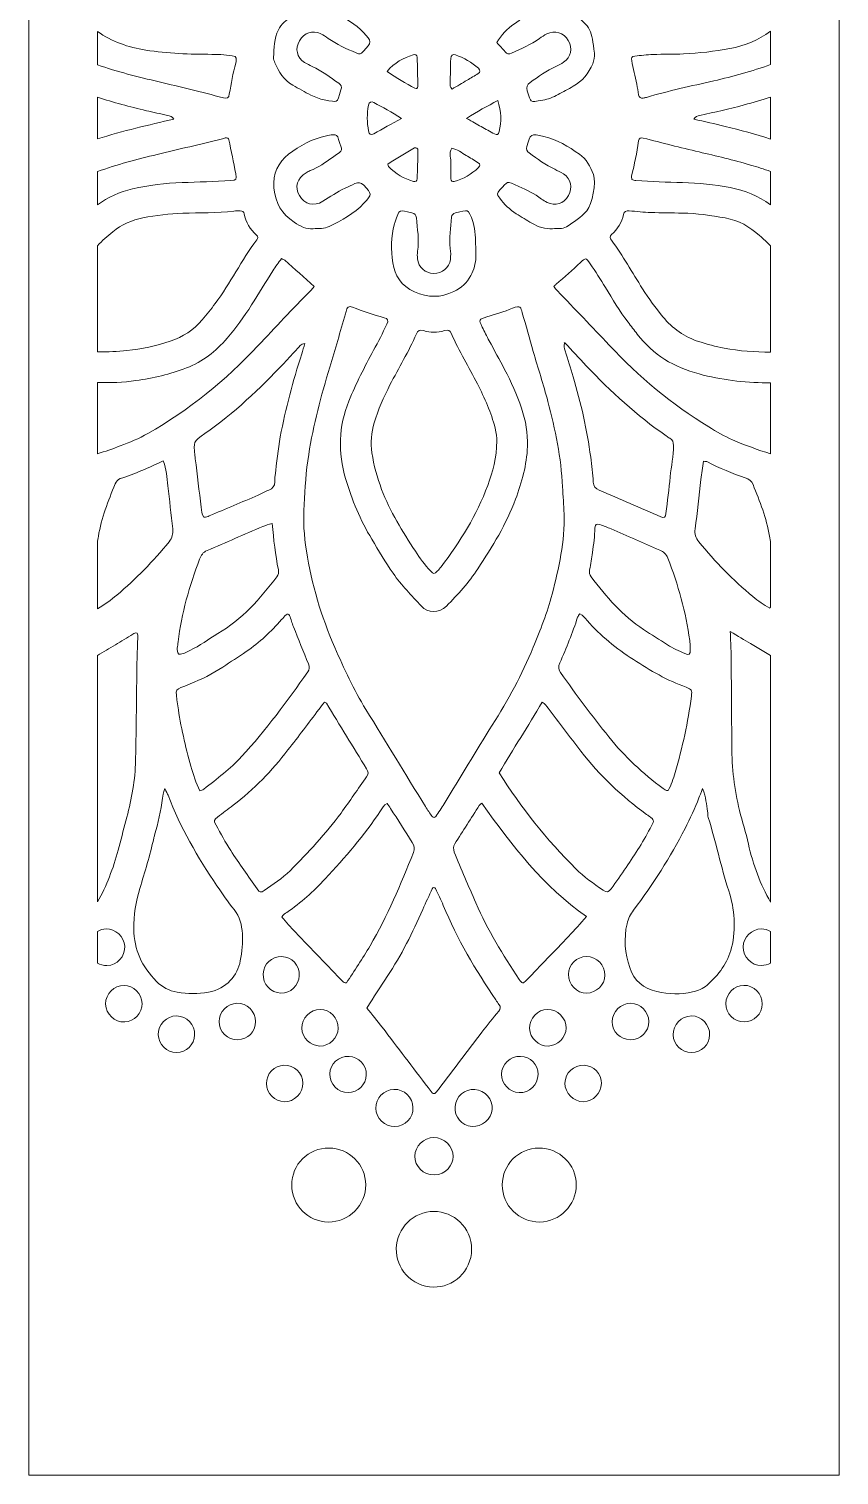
# Model space of a CAD drawing. Extents: x 1254 to 1746, y -1410 to 331.
# Drawn here: x 1254 to 1746, y -1410 to -532 of the extents above; entities that cross this region are included whole.
import ezdxf

# ---------------------------------------------------------------- set-up
doc = ezdxf.new("R2010")
doc.units = 0
doc.header["$MEASUREMENT"] = 0
doc.layers.add('Layer 1', color=7, linetype='Continuous')

# ---------------------------------------------------------------- blocks, each defined once
blk = doc.blocks.new('block 2')
at = {"layer": 'Layer 1', "lineweight": 0}
for points, knots in [([(1596.44, 233.08), (1596.44, 233.08), (1596.44, 234.28), (1596.44, 234.28), (1596.44, 287.6), (1553.22, 330.82), (1499.9, 330.82), (1446.58, 330.82), (1403.36, 287.6), (1403.36, 234.28), (1403.36, 234.28), (1403.36, 233.08), (1403.36, 233.08), (1403.36, 233.08), (1253.85, 233.08), (1253.85, 233.08), (1253.85, 233.08), (1253.85, -1410.41), (1253.85, -1410.41), (1253.85, -1410.41), (1745.95, -1410.41), (1745.95, -1410.41), (1745.95, -1410.41), (1745.95, 233.08), (1745.95, 233.08), (1745.95, 233.08), (1596.44, 233.08), (1596.44, 233.08)], [0, 0, 0, 0, 1, 1, 1, 2, 2, 2, 3, 3, 3, 4, 4, 4, 5, 5, 5, 6, 6, 6, 7, 7, 7, 8, 8, 8, 9, 9, 9, 9]), ([(1457.02, -545.61), (1455.1, -547.62), (1455.08, -547.68), (1452.55, -546.61), (1446.69, -544.12), (1440.88, -541.54), (1435.65, -537.81), (1434.23, -536.78), (1432.75, -535.78), (1431.17, -535.03), (1426.13, -532.65), (1420.93, -534.38), (1418.17, -539.21), (1415.35, -544.12), (1416.53, -549.28), (1421.3, -552.45), (1422.76, -553.41), (1424.36, -554.2), (1425.95, -554.9), (1431.83, -557.5), (1436.88, -561.39), (1442.06, -565.1), (1443.43, -566.08), (1444, -567.15), (1443.39, -569.01), (1440.35, -577.93), (1442.34, -576.57), (1433.12, -575.13), (1430.37, -574.69), (1427.66, -573.49), (1425.1, -572.25), (1421.36, -570.41), (1417.76, -568.29), (1414.15, -566.19), (1408.75, -563.09), (1405.56, -558.15), (1403.23, -552.58), (1402.81, -551.57), (1402.35, -550.44), (1402.42, -549.41), (1402.79, -543.73), (1402.88, -537.94), (1405.35, -532.65), (1406.15, -530.92), (1407.46, -529.26), (1408.93, -528), (1411.73, -525.55), (1414.74, -523.34), (1417.76, -521.13), (1420.36, -519.23), (1423.55, -519.23), (1426.41, -518.8), (1431.39, -519.26), (1436.16, -519.74), (1440.46, -522.38), (1446.27, -525.92), (1452.33, -529.07), (1457.05, -534.16), (1462.29, -539.8), (1462.33, -540.06), (1457.02, -545.61)], [0, 0, 0, 0, 1, 1, 1, 2, 2, 2, 3, 3, 3, 4, 4, 4, 5, 5, 5, 6, 6, 6, 7, 7, 7, 8, 8, 8, 9, 9, 9, 10, 10, 10, 11, 11, 11, 12, 12, 12, 13, 13, 13, 14, 14, 14, 15, 15, 15, 16, 16, 16, 17, 17, 17, 18, 18, 18, 19, 19, 19, 20, 20, 20, 20]), ([(1596.29, -553.23), (1593.69, -558.98), (1590.12, -563.85), (1584.46, -566.94), (1581.36, -568.62), (1578.3, -570.34), (1575.22, -571.98), (1572.29, -573.56), (1569.21, -574.78), (1565.96, -575.28), (1557.22, -576.68), (1559.27, -577.25), (1556.54, -569.62), (1555.75, -567.37), (1556.52, -565.89), (1558.35, -564.6), (1563.36, -561.06), (1568.25, -557.32), (1573.93, -554.83), (1575.53, -554.13), (1577.12, -553.32), (1578.56, -552.34), (1583.24, -549.13), (1584.36, -543.86), (1581.47, -539.05), (1578.61, -534.27), (1573.43, -532.67), (1568.4, -535.12), (1566.83, -535.88), (1565.37, -536.91), (1563.95, -537.92), (1558.68, -541.59), (1552.87, -544.12), (1547.05, -546.72), (1545.37, -547.49), (1544.19, -547.36), (1543.03, -545.96), (1541.48, -544.1), (1539.82, -542.35), (1538.07, -540.39), (1540.67, -535.6), (1544.37, -531.91), (1548.74, -528.94), (1552.54, -526.34), (1556.54, -524.02), (1560.51, -521.72), (1564.64, -519.34), (1569.28, -518.88), (1573.91, -518.93), (1577.43, -518.97), (1580.68, -520.04), (1583.7, -522.25), (1596, -531.25), (1595.41, -532.65), (1597.34, -546.81), (1597.62, -549.04), (1597.2, -551.18), (1596.29, -553.23)], [0, 0, 0, 0, 1, 1, 1, 2, 2, 2, 3, 3, 3, 4, 4, 4, 5, 5, 5, 6, 6, 6, 7, 7, 7, 8, 8, 8, 9, 9, 9, 10, 10, 10, 11, 11, 11, 12, 12, 12, 13, 13, 13, 14, 14, 14, 15, 15, 15, 16, 16, 16, 17, 17, 17, 18, 18, 18, 19, 19, 19, 19]), ([(1295.45, -533.57), (1304.19, -539.8), (1314.09, -543.27), (1324.89, -544.93), (1338.19, -546.96), (1351.57, -547.51), (1364.99, -547.51), (1369.81, -547.51), (1374.62, -547.77), (1379.08, -548.82), (1380.28, -550.33), (1379.76, -551.68), (1379.43, -552.86), (1377.75, -559.03), (1376.72, -565.32), (1375.58, -571.59), (1375.17, -573.97), (1374.36, -574.52), (1371.96, -573.91), (1365.36, -572.25), (1358.78, -570.43), (1352.18, -568.82), (1339.4, -565.67), (1326.5, -562.85), (1313.79, -559.46), (1307.58, -557.82), (1301.46, -555.97), (1295.45, -553.87), (1295.45, -553.87), (1295.45, -533.57), (1295.45, -533.57)], [0, 0, 0, 0, 1, 1, 1, 2, 2, 2, 3, 3, 3, 4, 4, 4, 5, 5, 5, 6, 6, 6, 7, 7, 7, 8, 8, 8, 9, 9, 9, 10, 10, 10, 10]), ([(1704.34, -553.78), (1693.07, -557.69), (1681.55, -560.95), (1669.82, -563.61), (1656.12, -566.72), (1642.39, -569.69), (1628.89, -573.64), (1628.28, -573.84), (1627.62, -573.95), (1626.97, -574.06), (1625.41, -574.28), (1624.5, -573.64), (1624.17, -572.03), (1623.75, -569.86), (1623.49, -567.68), (1623.03, -565.54), (1622.05, -560.8), (1620.96, -556.1), (1619.97, -551.38), (1619.6, -549.63), (1620.08, -548.82), (1621.83, -548.62), (1625.52, -548.17), (1629.24, -547.71), (1632.98, -547.58), (1639.12, -547.33), (1645.3, -547.53), (1651.44, -547.23), (1660.88, -546.77), (1670.25, -545.72), (1679.59, -544.06), (1688.87, -542.4), (1697, -538.68), (1704.34, -533.48), (1704.34, -533.48), (1704.34, -553.78), (1704.34, -553.78)], [0, 0, 0, 0, 1, 1, 1, 2, 2, 2, 3, 3, 3, 4, 4, 4, 5, 5, 5, 6, 6, 6, 7, 7, 7, 8, 8, 8, 9, 9, 9, 10, 10, 10, 11, 11, 11, 12, 12, 12, 12]), ([(1487.25, -547.73), (1488.45, -547.33), (1489.58, -548.01), (1489.63, -549.21), (1489.85, -555.14), (1490, -561.08), (1490.11, -567), (1490.13, -568.09), (1489.21, -568.62), (1488.32, -568.12), (1482.77, -565.03), (1477.19, -562), (1471.4, -557.87), (1475.95, -552.49), (1481.37, -549.74), (1487.25, -547.73)], [0, 0, 0, 0, 1, 1, 1, 2, 2, 2, 3, 3, 3, 4, 4, 4, 5, 5, 5, 5]), ([(1526.71, -559.16), (1524.5, -560.58), (1522.25, -561.89), (1520, -563.22), (1517.01, -564.99), (1514.01, -566.74), (1510.85, -568.6), (1509.43, -567.29), (1509.69, -566.17), (1509.71, -565.12), (1509.82, -560.12), (1509.91, -555.11), (1510.08, -550.09), (1510.15, -547.97), (1511.09, -547.23), (1512.88, -547.82), (1518.1, -549.56), (1522.8, -552.27), (1526.88, -555.99), (1528.11, -557.12), (1528.06, -558.28), (1526.71, -559.16)], [0, 0, 0, 0, 1, 1, 1, 2, 2, 2, 3, 3, 3, 4, 4, 4, 5, 5, 5, 6, 6, 6, 7, 7, 7, 7]), ([(1295.45, -573.54), (1305.22, -576.66), (1315.14, -579.33), (1325.17, -581.73), (1329.43, -582.76), (1333.71, -583.61), (1338, -584.57), (1339.44, -584.9), (1340.99, -585.07), (1341.93, -586.82), (1334.17, -588.66), (1326.5, -590.43), (1318.86, -592.33), (1310.99, -594.27), (1303.17, -596.44), (1295.45, -598.91), (1295.45, -598.91), (1295.45, -573.54), (1295.45, -573.54)], [0, 0, 0, 0, 1, 1, 1, 2, 2, 2, 3, 3, 3, 4, 4, 4, 5, 5, 5, 6, 6, 6, 6]), ([(1480.08, -586.43), (1474, -589.79), (1468.69, -592.79), (1463.36, -595.69), (1461.55, -596.68), (1460.54, -596.11), (1460.15, -594.05), (1459.14, -588.88), (1459.14, -583.65), (1460.13, -578.45), (1460.52, -576.53), (1461.72, -575.83), (1463.43, -576.79), (1468.72, -579.74), (1474.2, -582.41), (1480.08, -586.43)], [0, 0, 0, 0, 1, 1, 1, 2, 2, 2, 3, 3, 3, 4, 4, 4, 5, 5, 5, 5]), ([(1519.74, -586.41), (1526.21, -582.06), (1532.33, -578.98), (1538.62, -575.55), (1540.91, -582.34), (1540.96, -588.35), (1539.43, -594.43), (1538.99, -596.2), (1538.16, -596.65), (1536.63, -595.85), (1533.92, -594.43), (1531.28, -592.9), (1528.61, -591.41), (1525.95, -589.9), (1523.3, -588.42), (1519.74, -586.41)], [0, 0, 0, 0, 1, 1, 1, 2, 2, 2, 3, 3, 3, 4, 4, 4, 5, 5, 5, 5]), ([(1704.34, -598.97), (1695.23, -596.04), (1686.01, -593.53), (1676.7, -591.24), (1670.54, -589.71), (1664.33, -588.37), (1657.73, -586.86), (1658.74, -585.27), (1660.05, -584.92), (1661.45, -584.61), (1670.43, -582.65), (1679.43, -580.66), (1688.3, -578.21), (1693.68, -576.73), (1699.03, -575.17), (1704.34, -573.47), (1704.34, -573.47), (1704.34, -598.97), (1704.34, -598.97)], [0, 0, 0, 0, 1, 1, 1, 2, 2, 2, 3, 3, 3, 4, 4, 4, 5, 5, 5, 6, 6, 6, 6]), ([(1411.62, -608.17), (1418.3, -602.84), (1425.97, -598.86), (1434.5, -596.96), (1435.78, -596.68), (1437.1, -596.5), (1438.39, -596.41), (1440.81, -596.24), (1441.14, -596.46), (1441.95, -599.17), (1444.18, -606.64), (1445.57, -604.87), (1438.23, -610.11), (1433.95, -613.17), (1429.6, -616.15), (1424.68, -618.16), (1423.88, -618.51), (1423.11, -618.92), (1422.35, -619.38), (1416.69, -622.77), (1415.13, -628.03), (1418.19, -633.34), (1421.28, -638.63), (1426.83, -640.12), (1432.33, -636.77), (1436.81, -634.04), (1441.09, -630.94), (1445.92, -628.8), (1447.93, -627.9), (1449.92, -626.98), (1451.91, -626.02), (1453.9, -625.04), (1455.47, -625.21), (1457.18, -626.96), (1462.23, -632.21), (1462.36, -632.67), (1457.37, -637.95), (1451.41, -644.31), (1443.91, -648.42), (1436.13, -652.05), (1433.25, -653.4), (1430.15, -653.32), (1426.43, -653.4), (1422.39, -653.99), (1418.68, -651.96), (1414.89, -649.45), (1407.4, -644.49), (1403.64, -637.98), (1402.68, -628.84), (1401.7, -619.77), (1405.3, -613.24), (1411.62, -608.17)], [0, 0, 0, 0, 1, 1, 1, 2, 2, 2, 3, 3, 3, 4, 4, 4, 5, 5, 5, 6, 6, 6, 7, 7, 7, 8, 8, 8, 9, 9, 9, 10, 10, 10, 11, 11, 11, 12, 12, 12, 13, 13, 13, 14, 14, 14, 15, 15, 15, 16, 16, 16, 17, 17, 17, 17]), ([(1559.4, -650.13), (1556.17, -648.25), (1552.98, -646.32), (1549.83, -644.31), (1545.9, -641.8), (1542.6, -638.61), (1539.82, -634.87), (1537.92, -632.34), (1537.88, -632.03), (1539.93, -629.89), (1545.11, -624.56), (1543.32, -623.93), (1551.42, -627.68), (1556.19, -629.89), (1560.93, -632.19), (1565.17, -635.38), (1566.22, -636.16), (1567.38, -636.84), (1568.56, -637.41), (1573.6, -639.88), (1578.63, -638.28), (1581.51, -633.34), (1584.36, -628.47), (1583.22, -623.27), (1578.48, -620.1), (1576.84, -619.01), (1575, -618.22), (1573.23, -617.35), (1567.68, -614.64), (1562.72, -611.01), (1557.74, -607.43), (1556.32, -606.4), (1555.88, -605.22), (1556.34, -603.45), (1558.37, -595.63), (1558.74, -595.45), (1566.59, -597.35), (1574.65, -599.3), (1581.58, -603.52), (1588.24, -608.15), (1592.51, -611.08), (1594.98, -615.64), (1596.72, -620.45), (1598.54, -625.39), (1596.11, -638.39), (1592.66, -642.48), (1589.25, -646.56), (1584.86, -649.51), (1580.33, -652.22), (1577.71, -653.8), (1574.76, -653.14), (1571.97, -653.4), (1567.42, -653.67), (1563.27, -652.38), (1559.4, -650.13)], [0, 0, 0, 0, 1, 1, 1, 2, 2, 2, 3, 3, 3, 4, 4, 4, 5, 5, 5, 6, 6, 6, 7, 7, 7, 8, 8, 8, 9, 9, 9, 10, 10, 10, 11, 11, 11, 12, 12, 12, 13, 13, 13, 14, 14, 14, 15, 15, 15, 16, 16, 16, 17, 17, 17, 18, 18, 18, 18]), ([(1295.45, -618.68), (1307.3, -614.55), (1319.4, -611.19), (1331.73, -608.32), (1344.97, -605.24), (1358.19, -601.96), (1371.41, -598.77), (1372.46, -598.51), (1373.46, -597.88), (1374.62, -598.34), (1374.84, -598.64), (1375.23, -598.97), (1375.32, -599.34), (1376.74, -606.23), (1378.16, -613.11), (1379.52, -620.01), (1380.19, -623.36), (1379.76, -624.03), (1376.5, -624.19), (1366.62, -624.67), (1356.72, -625.13), (1346.85, -625.43), (1336.71, -625.74), (1326.72, -627.03), (1316.8, -629.19), (1308.85, -630.92), (1301.86, -634.31), (1295.45, -638.92), (1295.45, -638.92), (1295.45, -618.68), (1295.45, -618.68)], [0, 0, 0, 0, 1, 1, 1, 2, 2, 2, 3, 3, 3, 4, 4, 4, 5, 5, 5, 6, 6, 6, 7, 7, 7, 8, 8, 8, 9, 9, 9, 10, 10, 10, 10]), ([(1489.69, -623.1), (1489.65, -624.41), (1488.71, -625.02), (1487.44, -624.67), (1481.61, -623.03), (1476.54, -620.12), (1472.36, -615.71), (1472.1, -615.43), (1472.12, -614.9), (1471.95, -614.22), (1477, -610.53), (1482.61, -607.58), (1488.08, -604.39), (1489.1, -603.8), (1490.2, -604.63), (1490.17, -605.94), (1490.04, -611.67), (1489.89, -617.37), (1489.69, -623.1)], [0, 0, 0, 0, 1, 1, 1, 2, 2, 2, 3, 3, 3, 4, 4, 4, 5, 5, 5, 6, 6, 6, 6]), ([(1526.82, -616.41), (1522.62, -620.36), (1517.79, -623.2), (1512.2, -624.67), (1510.91, -625.02), (1510.17, -624.47), (1510.12, -623.03), (1510.06, -620.19), (1510.1, -617.35), (1510.1, -613.41), (1510.63, -611.23), (1508.46, -607.71), (1510.82, -604.56), (1514.15, -605.09), (1516.57, -607.38), (1519.39, -608.91), (1521.86, -610.27), (1524.26, -611.8), (1526.64, -613.33), (1528.06, -614.22), (1528.11, -615.16), (1526.82, -616.41)], [0, 0, 0, 0, 1, 1, 1, 2, 2, 2, 3, 3, 3, 4, 4, 4, 5, 5, 5, 6, 6, 6, 7, 7, 7, 7]), ([(1704.34, -638.92), (1696.96, -633.43), (1688.68, -630.07), (1679.74, -628.41), (1670.23, -626.66), (1660.64, -625.5), (1650.92, -625.39), (1641.45, -625.28), (1632.01, -624.6), (1622.57, -624.14), (1621.74, -624.1), (1620.91, -623.75), (1620.08, -623.55), (1620.02, -622.72), (1619.8, -622.02), (1619.93, -621.41), (1621.66, -614.38), (1623.16, -607.3), (1624.21, -600.11), (1624.45, -598.45), (1625.37, -597.94), (1627.03, -598.36), (1638.31, -601.18), (1649.56, -604.17), (1660.9, -606.79), (1671.37, -609.22), (1681.84, -611.71), (1692.15, -614.73), (1696.26, -615.93), (1700.32, -617.22), (1704.34, -618.64), (1704.34, -618.64), (1704.34, -638.92), (1704.34, -638.92)], [0, 0, 0, 0, 1, 1, 1, 2, 2, 2, 3, 3, 3, 4, 4, 4, 5, 5, 5, 6, 6, 6, 7, 7, 7, 8, 8, 8, 9, 9, 9, 10, 10, 10, 11, 11, 11, 11]), ([(1489.91, -671.74), (1490.52, -676.94), (1494.54, -680.5), (1499.74, -680.57), (1504.88, -680.63), (1509.23, -677.11), (1509.88, -672.04), (1510.15, -669.88), (1510.04, -667.63), (1509.73, -665.47), (1508.79, -659.06), (1510.28, -652.77), (1510.56, -646.43), (1510.61, -644.99), (1511.52, -644.14), (1513.05, -643.83), (1520.68, -642.3), (1520.57, -640.25), (1523.61, -649.58), (1525.2, -654.5), (1525.14, -659.54), (1525.22, -664.59), (1525.22, -666.58), (1525.2, -668.57), (1525.25, -670.54), (1525.29, -674.6), (1524.07, -678.27), (1522.25, -681.88), (1519.98, -686.42), (1516.57, -689.33), (1511.96, -691.56), (1503.85, -695.47), (1496.31, -695.36), (1488.01, -691.71), (1479.93, -688.15), (1476.04, -681.81), (1474.88, -674.08), (1473.72, -666.34), (1473.72, -658.3), (1475.88, -650.52), (1475.93, -650.3), (1475.95, -650.08), (1476.01, -649.86), (1479.12, -640.55), (1478.68, -642.08), (1486.37, -643.77), (1488.16, -644.14), (1489.06, -644.99), (1489.19, -646.76), (1489.69, -653.56), (1491.09, -660.29), (1489.91, -667.15), (1489.67, -668.63), (1489.74, -670.23), (1489.91, -671.74)], [0, 0, 0, 0, 1, 1, 1, 2, 2, 2, 3, 3, 3, 4, 4, 4, 5, 5, 5, 6, 6, 6, 7, 7, 7, 8, 8, 8, 9, 9, 9, 10, 10, 10, 11, 11, 11, 12, 12, 12, 13, 13, 13, 14, 14, 14, 15, 15, 15, 16, 16, 16, 17, 17, 17, 18, 18, 18, 18]), ([(1295.45, -663.76), (1298.36, -660.77), (1301.46, -657.95), (1304.74, -655.33), (1310.2, -650.98), (1316.34, -648.14), (1323.12, -646.85), (1331.11, -645.32), (1339.18, -644.18), (1347.33, -643.96), (1357.64, -643.72), (1368, -643.99), (1378.29, -642.72), (1379.6, -642.57), (1380.94, -642.54), (1382.25, -642.57), (1383.45, -642.59), (1384.41, -643.18), (1384.63, -644.4), (1385.57, -649.6), (1388.3, -653.73), (1392.15, -657.25), (1393.02, -658.08), (1392.98, -659.22), (1392.21, -660.24), (1382.88, -672.52), (1376.26, -686.6), (1366.97, -698.9), (1364.44, -702.22), (1361.84, -705.5), (1359.15, -708.71), (1353.97, -714.96), (1347.33, -719.16), (1339.68, -721.73), (1331.11, -724.6), (1322.37, -726.59), (1313.33, -727.42), (1307.69, -727.94), (1302.07, -728.22), (1295.45, -728.2), (1295.45, -728.2), (1295.45, -663.76), (1295.45, -663.76)], [0, 0, 0, 0, 1, 1, 1, 2, 2, 2, 3, 3, 3, 4, 4, 4, 5, 5, 5, 6, 6, 6, 7, 7, 7, 8, 8, 8, 9, 9, 9, 10, 10, 10, 11, 11, 11, 12, 12, 12, 13, 13, 13, 14, 14, 14, 14]), ([(1704.34, -728.38), (1694.88, -728.4), (1685.44, -727.72), (1676.11, -725.95), (1670.95, -724.97), (1665.86, -723.68), (1660.86, -722.02), (1652.07, -719.09), (1644.75, -714.11), (1638.94, -706.9), (1634.53, -701.41), (1630.29, -695.82), (1626.53, -689.87), (1620.3, -680.04), (1614.69, -669.81), (1607.69, -660.46), (1606.77, -659.24), (1606.56, -658.1), (1607.76, -657.01), (1611.43, -653.67), (1614.05, -649.75), (1614.99, -644.77), (1615.32, -643), (1616.7, -642.39), (1618.47, -642.54), (1622.84, -642.91), (1627.21, -643.42), (1631.6, -643.57), (1637.96, -643.81), (1644.34, -643.81), (1650.72, -643.92), (1659.53, -644.05), (1668.22, -645.32), (1676.85, -646.89), (1684.83, -648.33), (1691.67, -652.2), (1697.7, -657.56), (1699.99, -659.59), (1702.22, -661.71), (1704.34, -663.89), (1704.34, -663.89), (1704.34, -728.38), (1704.34, -728.38)], [0, 0, 0, 0, 1, 1, 1, 2, 2, 2, 3, 3, 3, 4, 4, 4, 5, 5, 5, 6, 6, 6, 7, 7, 7, 8, 8, 8, 9, 9, 9, 10, 10, 10, 11, 11, 11, 12, 12, 12, 13, 13, 13, 14, 14, 14, 14]), ([(1295.45, -746.91), (1303.28, -746.97), (1311.08, -746.78), (1318.88, -745.64), (1329.37, -744.15), (1339.57, -741.82), (1349.47, -737.99), (1359.39, -734.17), (1367.43, -727.94), (1374.25, -719.92), (1379.67, -713.56), (1384.65, -706.85), (1389.09, -699.75), (1393.41, -692.87), (1397.61, -685.9), (1401.96, -679.01), (1403.6, -676.44), (1405.48, -674.03), (1407.27, -671.54), (1408.25, -672.02), (1408.91, -672.2), (1409.37, -672.59), (1415.22, -677.83), (1421.03, -683.12), (1427.09, -688.58), (1426.26, -689.55), (1425.62, -690.42), (1424.86, -691.16), (1413.89, -701.98), (1403.51, -713.36), (1392.98, -724.6), (1373.27, -745.55), (1351.22, -763.58), (1326.11, -777.78), (1320.74, -780.84), (1315.05, -783.16), (1309.31, -785.34), (1304.72, -787.09), (1300.11, -788.69), (1295.45, -790.13), (1295.45, -790.13), (1295.45, -746.91), (1295.45, -746.91)], [0, 0, 0, 0, 1, 1, 1, 2, 2, 2, 3, 3, 3, 4, 4, 4, 5, 5, 5, 6, 6, 6, 7, 7, 7, 8, 8, 8, 9, 9, 9, 10, 10, 10, 11, 11, 11, 12, 12, 12, 13, 13, 13, 14, 14, 14, 14]), ([(1704.34, -790.15), (1696.52, -787.68), (1688.78, -784.91), (1681.22, -781.63), (1676.15, -779.44), (1671.46, -776.6), (1666.78, -773.76), (1644.23, -760.11), (1624.32, -743.26), (1606.29, -724.09), (1595.89, -713.04), (1585.34, -702.11), (1574.87, -691.14), (1574.13, -690.35), (1573.47, -689.48), (1572.73, -688.58), (1573.25, -687.95), (1573.58, -687.38), (1574.06, -687.01), (1579.15, -682.82), (1584.18, -678.55), (1588.9, -673.92), (1591.96, -670.93), (1592.24, -670.93), (1594.78, -674.69), (1597.99, -679.43), (1601.05, -684.26), (1604.04, -689.11), (1608.44, -696.23), (1612.68, -703.44), (1617.74, -710.11), (1619.6, -712.56), (1621.52, -714.96), (1623.38, -717.43), (1632.91, -730.08), (1645.76, -737.6), (1660.88, -741.62), (1674.32, -745.22), (1688, -746.93), (1701.94, -746.95), (1702.75, -746.95), (1703.53, -746.95), (1704.34, -746.93), (1704.34, -746.93), (1704.34, -790.15), (1704.34, -790.15)], [0, 0, 0, 0, 1, 1, 1, 2, 2, 2, 3, 3, 3, 4, 4, 4, 5, 5, 5, 6, 6, 6, 7, 7, 7, 8, 8, 8, 9, 9, 9, 10, 10, 10, 11, 11, 11, 12, 12, 12, 13, 13, 13, 14, 14, 14, 15, 15, 15, 15]), ([(1578.89, -826.67), (1579.39, -843.34), (1575.77, -859.42), (1571.68, -875.42), (1568.86, -886.54), (1564.43, -897.07), (1560.12, -907.67), (1553.37, -924.21), (1544.91, -939.82), (1535.32, -954.87), (1525.29, -970.65), (1515.78, -986.73), (1506.02, -1002.66), (1504.42, -1005.28), (1502.74, -1007.88), (1500.99, -1010.4), (1500.42, -1011.23), (1499.42, -1011.29), (1498.78, -1010.44), (1497.38, -1008.47), (1496.01, -1006.48), (1494.74, -1004.43), (1482.66, -984.76), (1470.62, -965.05), (1458.51, -945.41), (1451.1, -933.39), (1445.27, -920.63), (1439.65, -907.71), (1431.44, -888.86), (1425.54, -869.39), (1422.43, -849.06), (1421.03, -839.89), (1420.25, -830.71), (1421.12, -820.96), (1421.52, -811.11), (1422.15, -800.79), (1423.79, -790.59), (1426.65, -772.54), (1431.24, -754.88), (1436.64, -737.45), (1439.96, -726.74), (1442.95, -715.94), (1446.08, -705.19), (1446.4, -704.14), (1446.65, -703.07), (1446.99, -702.02), (1447.32, -701.08), (1448.07, -700.67), (1449.03, -700.76), (1449.46, -700.78), (1449.9, -700.89), (1450.32, -701.04), (1456.65, -703.51), (1463.08, -705.74), (1469.68, -707.49), (1471.95, -708.08), (1472.41, -709.15), (1471.27, -711.42), (1468.67, -716.75), (1466.03, -722.08), (1463.19, -727.28), (1457.68, -737.29), (1452.57, -747.5), (1448.2, -758.1), (1441.82, -773.63), (1441.68, -789.23), (1446.23, -805.21), (1449.94, -818.19), (1455.19, -830.45), (1462.12, -842.01), (1466.31, -849), (1470.4, -856.01), (1475.05, -862.7), (1480.1, -869.98), (1486.26, -876.23), (1492.25, -882.67), (1495.99, -886.69), (1503.04, -887.28), (1507.5, -882.63), (1514.34, -875.48), (1521.14, -868.32), (1526.56, -859.95), (1535.3, -846.46), (1543.84, -832.87), (1549.44, -817.71), (1553.24, -807.39), (1556.25, -796.86), (1556.67, -785.69), (1556.95, -777.63), (1555.64, -769.94), (1553.04, -762.4), (1550.22, -754.29), (1546.77, -746.45), (1542.79, -738.84), (1539.73, -732.99), (1536.5, -727.24), (1533.38, -721.43), (1531.93, -718.72), (1530.51, -715.99), (1529.2, -713.21), (1527.02, -708.51), (1527.08, -708.56), (1531.98, -707.01), (1537.2, -705.35), (1542.49, -703.82), (1547.56, -701.74), (1552.8, -699.62), (1552.54, -701.24), (1553.5, -704.51), (1555.8, -712.32), (1557.89, -720.16), (1560.17, -727.98), (1563.09, -738.1), (1566.39, -748.13), (1569.08, -758.31), (1573.56, -775.34), (1577.12, -792.56), (1578, -810.21), (1578.26, -815.7), (1578.74, -821.18), (1578.89, -826.67)], [0, 0, 0, 0, 1, 1, 1, 2, 2, 2, 3, 3, 3, 4, 4, 4, 5, 5, 5, 6, 6, 6, 7, 7, 7, 8, 8, 8, 9, 9, 9, 10, 10, 10, 11, 11, 11, 12, 12, 12, 13, 13, 13, 14, 14, 14, 15, 15, 15, 16, 16, 16, 17, 17, 17, 18, 18, 18, 19, 19, 19, 20, 20, 20, 21, 21, 21, 22, 22, 22, 23, 23, 23, 24, 24, 24, 25, 25, 25, 26, 26, 26, 27, 27, 27, 28, 28, 28, 29, 29, 29, 30, 30, 30, 31, 31, 31, 32, 32, 32, 33, 33, 33, 34, 34, 34, 35, 35, 35, 36, 36, 36, 37, 37, 37, 38, 38, 38, 39, 39, 39, 40, 40, 40, 40]), ([(1473.17, -748.28), (1478.46, -737.93), (1484.6, -728.01), (1489.23, -717.3), (1490.17, -715.11), (1491.09, -714.57), (1493.43, -715.31), (1497.78, -716.66), (1501.97, -716.71), (1506.34, -715.31), (1508.75, -714.54), (1509.47, -715.05), (1510.47, -717.3), (1515.08, -727.77), (1521.05, -737.53), (1526.25, -747.69), (1530.64, -756.3), (1534.69, -765.07), (1537, -774.53), (1537.77, -777.54), (1538.12, -780.56), (1538.05, -782.26), (1537.94, -792.58), (1535.6, -801.08), (1532.54, -809.29), (1525.84, -827.34), (1515.81, -843.58), (1504.16, -858.83), (1503.48, -859.71), (1502.74, -860.51), (1502, -861.3), (1500.14, -863.27), (1499.64, -863.25), (1497.76, -861.3), (1494.26, -857.63), (1491.35, -853.48), (1488.58, -849.26), (1480.78, -837.31), (1473.2, -825.2), (1468.1, -811.76), (1465.37, -804.57), (1463.32, -797.19), (1462.18, -789.54), (1461.26, -783.31), (1461.74, -777.35), (1463.56, -771.34), (1466.01, -763.32), (1469.37, -755.71), (1473.17, -748.28)], [0, 0, 0, 0, 1, 1, 1, 2, 2, 2, 3, 3, 3, 4, 4, 4, 5, 5, 5, 6, 6, 6, 7, 7, 7, 8, 8, 8, 9, 9, 9, 10, 10, 10, 11, 11, 11, 12, 12, 12, 13, 13, 13, 14, 14, 14, 15, 15, 15, 16, 16, 16, 16]), ([(1360.72, -777.85), (1378.47, -765.46), (1394.07, -750.67), (1408.91, -734.98), (1411.62, -732.11), (1414.2, -729.1), (1416.93, -726.24), (1418.08, -725.06), (1418.94, -723.37), (1421.45, -723.09), (1420.77, -725.36), (1420.2, -727.42), (1419.55, -729.45), (1414.2, -745.97), (1409.72, -762.71), (1406.55, -779.77), (1405.1, -787.53), (1404.41, -795.44), (1403.4, -803.26), (1403.23, -804.57), (1403.12, -805.91), (1403.16, -807.22), (1403.2, -809.75), (1402, -811.22), (1399.64, -812.13), (1397.41, -813.01), (1395.34, -814.32), (1393.13, -815.26), (1383.23, -819.48), (1373.31, -823.63), (1363.41, -827.8), (1362.41, -828.22), (1361.49, -828.9), (1360.16, -828.63), (1358.63, -826.99), (1358.78, -824.72), (1358.52, -822.6), (1357.29, -812.79), (1356.11, -802.98), (1354.91, -793.17), (1354.82, -792.51), (1354.69, -791.88), (1354.63, -791.22), (1353.75, -782.74), (1353.73, -782.72), (1360.72, -777.85)], [0, 0, 0, 0, 1, 1, 1, 2, 2, 2, 3, 3, 3, 4, 4, 4, 5, 5, 5, 6, 6, 6, 7, 7, 7, 8, 8, 8, 9, 9, 9, 10, 10, 10, 11, 11, 11, 12, 12, 12, 13, 13, 13, 14, 14, 14, 15, 15, 15, 15]), ([(1579.18, -722.94), (1579.13, -722.98), (1579, -722.96), (1578.89, -722.96), (1579.05, -722.87), (1579.18, -722.78), (1579.33, -722.67), (1579.33, -722.67), (1579.35, -722.7), (1579.35, -722.7), (1583.72, -727.31), (1587.98, -732), (1592.37, -736.64), (1607.28, -752.28), (1623.05, -766.95), (1640.95, -779.18), (1641.67, -779.69), (1642.35, -780.25), (1643.11, -780.69), (1644.86, -781.65), (1645.34, -783.07), (1645.34, -785.06), (1645.37, -791.46), (1643.99, -797.73), (1643.36, -804.07), (1642.63, -811.5), (1641.67, -818.93), (1640.78, -826.34), (1640.51, -828.57), (1639.6, -829.22), (1637.76, -828.44), (1625.24, -823.04), (1612.78, -817.55), (1600.26, -812.2), (1597.95, -811.22), (1596.85, -809.8), (1596.64, -807.31), (1596.24, -802.26), (1595.67, -797.23), (1595.06, -792.21), (1593.01, -775.58), (1589.05, -759.36), (1584.38, -743.3), (1582.85, -738.04), (1581.14, -732.79), (1579.53, -727.55), (1579.05, -725.95), (1578.41, -724.38), (1579.31, -722.76), (1579.26, -722.83), (1579.22, -722.89), (1579.18, -722.94)], [0, 0, 0, 0, 1, 1, 1, 2, 2, 2, 3, 3, 3, 4, 4, 4, 5, 5, 5, 6, 6, 6, 7, 7, 7, 8, 8, 8, 9, 9, 9, 10, 10, 10, 11, 11, 11, 12, 12, 12, 13, 13, 13, 14, 14, 14, 15, 15, 15, 16, 16, 16, 17, 17, 17, 17]), ([(1295.45, -844.06), (1295.63, -842.79), (1295.8, -841.55), (1296.02, -840.3), (1297.94, -829.18), (1301.99, -818.78), (1306.25, -808.42), (1306.86, -806.96), (1307.71, -805.75), (1309.31, -805.23), (1318.24, -802.3), (1326.88, -798.56), (1335.44, -794.44), (1337.65, -799.46), (1337.47, -804.6), (1338.17, -809.53), (1339.4, -818.21), (1340.12, -826.97), (1341.17, -835.69), (1341.54, -838.71), (1340.93, -841.13), (1338.96, -843.56), (1329.39, -855.34), (1318.88, -866.22), (1307.23, -875.94), (1303.71, -878.87), (1300, -881.49), (1295.45, -884.2), (1295.45, -884.2), (1295.45, -844.06), (1295.45, -844.06)], [0, 0, 0, 0, 1, 1, 1, 2, 2, 2, 3, 3, 3, 4, 4, 4, 5, 5, 5, 6, 6, 6, 7, 7, 7, 8, 8, 8, 9, 9, 9, 10, 10, 10, 10]), ([(1704.34, -883.26), (1704.21, -883.44), (1704.04, -883.61), (1703.84, -883.79), (1700.13, -881.95), (1696.8, -879.39), (1693.59, -876.79), (1681.46, -866.92), (1670.65, -855.73), (1660.81, -843.58), (1658.89, -841.2), (1658.1, -838.88), (1658.52, -835.78), (1659.85, -825.77), (1660.84, -815.74), (1662.04, -805.71), (1662.48, -802.06), (1663.11, -798.41), (1663.68, -794.68), (1664.73, -794.83), (1665.45, -794.76), (1665.97, -795.05), (1673.31, -799.09), (1681.14, -801.93), (1688.98, -804.75), (1691.21, -805.56), (1692.81, -806.61), (1693.7, -808.84), (1697.79, -819.02), (1701.9, -829.22), (1703.69, -840.11), (1703.93, -841.59), (1704.15, -843.08), (1704.34, -844.56), (1704.34, -844.56), (1704.34, -883.26), (1704.34, -883.26)], [0, 0, 0, 0, 1, 1, 1, 2, 2, 2, 3, 3, 3, 4, 4, 4, 5, 5, 5, 6, 6, 6, 7, 7, 7, 8, 8, 8, 9, 9, 9, 10, 10, 10, 11, 11, 11, 12, 12, 12, 12]), ([(1357.56, -854.13), (1358.43, -851.8), (1359.57, -849.92), (1362.06, -848.85), (1373.4, -844.06), (1384.65, -839.1), (1395.95, -834.27), (1397.52, -833.59), (1399.23, -833.18), (1401.67, -832.37), (1402.42, -842.33), (1403.55, -851.49), (1405.39, -860.51), (1405.74, -862.2), (1405.43, -863.51), (1404.45, -864.82), (1394.29, -878.21), (1383.27, -890.69), (1368.57, -899.37), (1362.91, -902.71), (1357.69, -906.82), (1351.63, -909.53), (1349.47, -910.51), (1347.48, -912.04), (1344.9, -911.84), (1343.24, -909.44), (1344.25, -906.88), (1344.53, -904.39), (1346.48, -887.02), (1351.37, -870.41), (1357.56, -854.13)], [0, 0, 0, 0, 1, 1, 1, 2, 2, 2, 3, 3, 3, 4, 4, 4, 5, 5, 5, 6, 6, 6, 7, 7, 7, 8, 8, 8, 9, 9, 9, 10, 10, 10, 10]), ([(1655.57, -908.85), (1655.59, -912.09), (1655.07, -912.5), (1652.27, -911.41), (1648.58, -909.94), (1645.04, -908.22), (1641.69, -906.1), (1636.89, -903.02), (1632.04, -900), (1627.25, -896.88), (1614.36, -888.44), (1604.52, -876.95), (1595.32, -864.84), (1594.3, -863.49), (1594.17, -862.13), (1594.45, -860.51), (1595.08, -857.06), (1595.54, -853.57), (1596.11, -850.11), (1596.92, -845.11), (1597.51, -840.11), (1597.68, -835.06), (1597.77, -832.92), (1598.65, -832.37), (1600.7, -833.11), (1602.97, -833.9), (1605.22, -834.77), (1607.43, -835.73), (1617.31, -840.02), (1627.12, -844.39), (1637, -848.61), (1639.36, -849.61), (1641, -850.99), (1641.93, -853.46), (1648.23, -869.69), (1652.88, -886.32), (1655.24, -903.61), (1655.42, -904.9), (1655.48, -906.23), (1655.57, -907.41), (1655.57, -907.41), (1655.57, -908.85), (1655.57, -908.85)], [0, 0, 0, 0, 1, 1, 1, 2, 2, 2, 3, 3, 3, 4, 4, 4, 5, 5, 5, 6, 6, 6, 7, 7, 7, 8, 8, 8, 9, 9, 9, 10, 10, 10, 11, 11, 11, 12, 12, 12, 13, 13, 13, 14, 14, 14, 14]), ([(1351.72, -929.92), (1358.65, -927.08), (1365.33, -923.82), (1371.58, -919.67), (1376.35, -916.52), (1381.2, -913.51), (1385.9, -910.25), (1393.89, -904.72), (1400.95, -898.14), (1407.33, -890.82), (1408.21, -889.84), (1409.06, -888.81), (1410.04, -887.94), (1410.79, -887.28), (1411.77, -887.33), (1412.16, -888.35), (1413.04, -890.6), (1413.67, -892.94), (1414.57, -895.19), (1417.54, -902.75), (1420.53, -910.29), (1423.68, -917.79), (1424.44, -919.65), (1424.36, -921), (1423.2, -922.64), (1410.57, -940.34), (1397.89, -958.04), (1383.03, -974.01), (1376.11, -981.46), (1368.07, -987.58), (1360.09, -993.79), (1359.43, -994.31), (1358.54, -994.51), (1357.64, -994.9), (1355.22, -989.99), (1353.69, -984.96), (1352.25, -979.89), (1348.86, -967.83), (1346, -955.64), (1344.31, -943.22), (1342.74, -931.58), (1341.84, -933.96), (1351.72, -929.92)], [0, 0, 0, 0, 1, 1, 1, 2, 2, 2, 3, 3, 3, 4, 4, 4, 5, 5, 5, 6, 6, 6, 7, 7, 7, 8, 8, 8, 9, 9, 9, 10, 10, 10, 11, 11, 11, 12, 12, 12, 13, 13, 13, 14, 14, 14, 14]), ([(1656.25, -937.35), (1654.24, -953.08), (1650.83, -968.53), (1646.35, -983.71), (1645.23, -987.47), (1644.14, -991.3), (1642.11, -994.64), (1640.73, -994.75), (1639.9, -993.99), (1639.05, -993.37), (1626.75, -984.33), (1615.69, -973.99), (1606.12, -962.08), (1595.94, -949.39), (1586.17, -936.36), (1576.79, -923.05), (1575.26, -920.91), (1575.44, -919.21), (1576.36, -917.07), (1580.33, -908), (1584.09, -898.86), (1587.13, -889.42), (1587.39, -888.64), (1588, -887.96), (1588.46, -887.24), (1590.54, -888.2), (1591.61, -889.93), (1592.9, -891.39), (1601.12, -900.7), (1610.64, -908.37), (1621.04, -915.14), (1631.23, -921.74), (1641.61, -927.82), (1653.08, -931.95), (1656.6, -933.22), (1656.71, -933.72), (1656.25, -937.35)], [0, 0, 0, 0, 1, 1, 1, 2, 2, 2, 3, 3, 3, 4, 4, 4, 5, 5, 5, 6, 6, 6, 7, 7, 7, 8, 8, 8, 9, 9, 9, 10, 10, 10, 11, 11, 11, 12, 12, 12, 12]), ([(1295.45, -912.63), (1299.08, -910.49), (1302.73, -908.33), (1306.36, -906.16), (1309.94, -904.02), (1313.5, -901.81), (1317.04, -899.63), (1317.78, -899.17), (1318.48, -898.56), (1319.51, -899.02), (1320.36, -900.61), (1319.86, -902.36), (1319.84, -904.07), (1319.75, -909.77), (1319.49, -915.49), (1319.4, -921.22), (1319.12, -940.34), (1319.03, -959.48), (1318.53, -978.62), (1318.22, -990.31), (1315.77, -1001.72), (1312.72, -1013), (1311.12, -1018.94), (1309.7, -1024.93), (1308.06, -1030.85), (1304.98, -1041.91), (1301.16, -1052.59), (1295.45, -1062.34), (1295.45, -1062.34), (1295.45, -912.63), (1295.45, -912.63)], [0, 0, 0, 0, 1, 1, 1, 2, 2, 2, 3, 3, 3, 4, 4, 4, 5, 5, 5, 6, 6, 6, 7, 7, 7, 8, 8, 8, 9, 9, 9, 10, 10, 10, 10]), ([(1704.34, -1062.38), (1701.2, -1057.07), (1698.57, -1051.41), (1696.39, -1045.45), (1694.2, -1039.48), (1692.26, -1033.43), (1690.86, -1027.16), (1689.35, -1020.32), (1687.23, -1013.59), (1685.49, -1006.79), (1682.23, -993.92), (1680.83, -980.85), (1680.77, -967.59), (1680.66, -948.91), (1680.55, -930.2), (1680.37, -911.49), (1680.33, -907.34), (1680.04, -903.19), (1679.83, -897.99), (1684.61, -900.9), (1688.33, -903.19), (1692.08, -905.42), (1692.08, -905.42), (1704.34, -912.7), (1704.34, -912.7), (1704.34, -912.7), (1704.34, -1062.38), (1704.34, -1062.38)], [0, 0, 0, 0, 1, 1, 1, 2, 2, 2, 3, 3, 3, 4, 4, 4, 5, 5, 5, 6, 6, 6, 7, 7, 7, 8, 8, 8, 9, 9, 9, 9]), ([(1458.97, -986.25), (1453.73, -993.57), (1448.79, -1001.11), (1443.41, -1008.32), (1434.06, -1020.84), (1423.53, -1032.36), (1412.45, -1043.35), (1407.73, -1048.02), (1402.24, -1051.67), (1396.76, -1055.37), (1394.75, -1056.72), (1393.92, -1056.61), (1392.39, -1054.45), (1386.99, -1046.69), (1381.57, -1038.96), (1376.41, -1031.05), (1373.18, -1026.09), (1370.38, -1020.84), (1367.52, -1015.66), (1365.95, -1012.82), (1366.08, -1012.63), (1368.44, -1010.79), (1371.58, -1008.39), (1374.71, -1005.98), (1377.88, -1003.6), (1390.64, -994.05), (1401.39, -982.49), (1411.2, -969.99), (1417.58, -961.89), (1423.74, -953.58), (1429.99, -945.37), (1431.04, -943.99), (1432.11, -942.61), (1433.36, -940.99), (1434.19, -941.43), (1434.43, -941.48), (1434.54, -941.61), (1442.67, -954.91), (1450.78, -968.22), (1458.95, -981.49), (1460, -983.19), (1460.24, -984.5), (1458.97, -986.25)], [0, 0, 0, 0, 1, 1, 1, 2, 2, 2, 3, 3, 3, 4, 4, 4, 5, 5, 5, 6, 6, 6, 7, 7, 7, 8, 8, 8, 9, 9, 9, 10, 10, 10, 11, 11, 11, 12, 12, 12, 13, 13, 13, 14, 14, 14, 14]), ([(1607.52, -1054.27), (1605.79, -1056.61), (1604.96, -1056.72), (1602.6, -1055.13), (1596.77, -1051.19), (1591.04, -1047.13), (1586.04, -1042.15), (1568.38, -1024.53), (1552.84, -1005.26), (1539.54, -983.87), (1547.78, -969.4), (1557.43, -955.61), (1565.5, -940.93), (1567.66, -941.98), (1568.27, -943.44), (1569.19, -944.64), (1575.85, -953.36), (1582.45, -962.15), (1589.18, -970.82), (1600.55, -985.53), (1613.88, -998.22), (1628.91, -1009.11), (1629.46, -1009.5), (1630, -1009.87), (1630.53, -1010.27), (1633.72, -1012.63), (1633.76, -1012.65), (1632.01, -1016.06), (1627.51, -1024.86), (1622.2, -1033.21), (1616.61, -1041.36), (1613.64, -1045.71), (1610.62, -1050.04), (1607.52, -1054.27)], [0, 0, 0, 0, 1, 1, 1, 2, 2, 2, 3, 3, 3, 4, 4, 4, 5, 5, 5, 6, 6, 6, 7, 7, 7, 8, 8, 8, 9, 9, 9, 10, 10, 10, 11, 11, 11, 11]), ([(1368.07, -1052.5), (1371.43, -1057.4), (1374.71, -1062.36), (1378.42, -1066.97), (1381.94, -1071.34), (1383.19, -1076.32), (1383.49, -1081.63), (1383.82, -1087.14), (1383.3, -1092.6), (1382.25, -1098.02), (1380.5, -1106.83), (1374.21, -1115.09), (1362.89, -1117.08), (1356.53, -1118.19), (1350.28, -1118.3), (1343.92, -1117.14), (1338.96, -1116.22), (1334.81, -1114.08), (1331.31, -1110.54), (1322.57, -1101.76), (1317.65, -1091.38), (1317.52, -1078.77), (1317.41, -1070.31), (1318.83, -1062.21), (1321.22, -1054.12), (1324.23, -1044.03), (1327.47, -1034), (1329.65, -1023.66), (1329.78, -1023.03), (1330.02, -1022.41), (1330.2, -1021.78), (1332.21, -1014.35), (1334.13, -1006.94), (1334.94, -999.27), (1335.09, -997.77), (1335.64, -996.3), (1336.36, -993.35), (1337.45, -995.62), (1338, -996.54), (1338.37, -997.53), (1345.91, -1017.13), (1356.24, -1035.22), (1368.07, -1052.5)], [0, 0, 0, 0, 1, 1, 1, 2, 2, 2, 3, 3, 3, 4, 4, 4, 5, 5, 5, 6, 6, 6, 7, 7, 7, 8, 8, 8, 9, 9, 9, 10, 10, 10, 11, 11, 11, 12, 12, 12, 13, 13, 13, 14, 14, 14, 14]), ([(1680.66, -1090.05), (1678.45, -1099.42), (1672.81, -1106.63), (1665.77, -1112.84), (1663.26, -1115.07), (1660.18, -1116.22), (1656.9, -1116.95), (1649.67, -1118.52), (1642.48, -1118.5), (1635.31, -1116.77), (1627.25, -1114.85), (1621.31, -1110.06), (1618.77, -1102.17), (1615.97, -1093.52), (1615.01, -1084.56), (1617.18, -1075.51), (1617.9, -1072.48), (1619.19, -1069.81), (1621.09, -1067.28), (1632.84, -1051.56), (1643.6, -1035.24), (1652.4, -1017.67), (1655.46, -1011.58), (1658.39, -1005.41), (1660.81, -999.05), (1661.36, -997.63), (1661.95, -996.26), (1663.07, -993.5), (1665.14, -998.95), (1665.32, -1003.14), (1666.04, -1007.21), (1666.26, -1008.5), (1666.1, -1009.87), (1666.5, -1011.12), (1671.09, -1025.78), (1674.17, -1040.88), (1678.93, -1055.54), (1682.56, -1066.8), (1683.41, -1078.38), (1680.66, -1090.05)], [0, 0, 0, 0, 1, 1, 1, 2, 2, 2, 3, 3, 3, 4, 4, 4, 5, 5, 5, 6, 6, 6, 7, 7, 7, 8, 8, 8, 9, 9, 9, 10, 10, 10, 11, 11, 11, 12, 12, 12, 13, 13, 13, 13]), ([(1446.71, -1111.48), (1446.03, -1111.4), (1445.81, -1111.37), (1445.6, -1111.33), (1445.4, -1111.29), (1445.14, -1111.24), (1445.01, -1111.09), (1435.24, -1100.97), (1425.45, -1090.9), (1415.75, -1080.74), (1412.86, -1077.72), (1410.2, -1074.53), (1407.51, -1071.52), (1408.19, -1069.99), (1409.37, -1069.37), (1410.46, -1068.65), (1419.16, -1062.97), (1426.69, -1055.94), (1433.77, -1048.37), (1445.95, -1035.37), (1457.44, -1021.8), (1467.4, -1006.99), (1468.48, -1005.37), (1469.2, -1003.43), (1471.4, -1002.44), (1472.12, -1003.47), (1472.89, -1004.47), (1473.57, -1005.55), (1477.91, -1012.41), (1482.18, -1019.33), (1486.66, -1026.11), (1487.99, -1028.16), (1488.34, -1030), (1487.42, -1032.25), (1479.66, -1051.63), (1471.58, -1070.86), (1461.11, -1088.95), (1456.61, -1096.71), (1451.45, -1104.1), (1446.71, -1111.48)], [0, 0, 0, 0, 1, 1, 1, 2, 2, 2, 3, 3, 3, 4, 4, 4, 5, 5, 5, 6, 6, 6, 7, 7, 7, 8, 8, 8, 9, 9, 9, 10, 10, 10, 11, 11, 11, 12, 12, 12, 13, 13, 13, 13]), ([(1592.55, -1071.23), (1588.75, -1075.45), (1585.27, -1079.4), (1581.67, -1083.21), (1573.17, -1092.12), (1564.6, -1100.97), (1556.06, -1109.84), (1553.92, -1112.07), (1553.39, -1112.05), (1551.62, -1109.36), (1541.79, -1094.5), (1532.44, -1079.36), (1525.36, -1062.93), (1520.92, -1052.64), (1516.16, -1042.5), (1512.24, -1031.99), (1511.59, -1030.19), (1511.41, -1028.71), (1512.51, -1027.03), (1517.51, -1019.27), (1522.43, -1011.47), (1527.39, -1003.69), (1527.61, -1003.34), (1528.02, -1003.12), (1528.94, -1002.31), (1547.32, -1028.18), (1566.28, -1052.88), (1592.55, -1071.23)], [0, 0, 0, 0, 1, 1, 1, 2, 2, 2, 3, 3, 3, 4, 4, 4, 5, 5, 5, 6, 6, 6, 7, 7, 7, 8, 8, 8, 9, 9, 9, 9]), ([(1503.04, -1175.57), (1502.37, -1176.45), (1501.76, -1177.37), (1501.01, -1178.15), (1500.33, -1178.9), (1499.46, -1178.98), (1498.76, -1178.2), (1497.89, -1177.19), (1497.12, -1176.12), (1496.34, -1175.07), (1487.03, -1162.83), (1477.72, -1150.6), (1468.39, -1138.38), (1465.46, -1134.56), (1462.4, -1130.82), (1459.17, -1126.76), (1463.45, -1120.07), (1467.34, -1113.69), (1471.51, -1107.51), (1480.12, -1094.7), (1486.87, -1080.91), (1493.1, -1066.86), (1494.98, -1062.64), (1496.9, -1058.45), (1498.85, -1054.27), (1499.24, -1053.4), (1500.51, -1053.36), (1500.9, -1054.21), (1502.48, -1057.6), (1504.09, -1060.94), (1505.54, -1064.39), (1513.95, -1084.78), (1525.16, -1103.64), (1537.46, -1121.86), (1538.07, -1122.78), (1538.66, -1123.72), (1539.36, -1124.57), (1540.52, -1125.97), (1540.39, -1127.17), (1539.23, -1128.59), (1535.76, -1132.83), (1532.3, -1137.11), (1528.96, -1141.46), (1520.29, -1152.8), (1511.68, -1164.19), (1503.04, -1175.57)], [0, 0, 0, 0, 1, 1, 1, 2, 2, 2, 3, 3, 3, 4, 4, 4, 5, 5, 5, 6, 6, 6, 7, 7, 7, 8, 8, 8, 9, 9, 9, 10, 10, 10, 11, 11, 11, 12, 12, 12, 13, 13, 13, 14, 14, 14, 15, 15, 15, 15]), ([(1295.45, -1080.26), (1297, -1079.32), (1298.8, -1078.75), (1300.68, -1078.68), (1306.49, -1078.51), (1311.69, -1083.34), (1312.04, -1089.22), (1312.39, -1095.42), (1307.45, -1100.8), (1301.27, -1100.91), (1299.15, -1100.95), (1297.16, -1100.4), (1295.45, -1099.4), (1295.45, -1099.4), (1295.45, -1080.26), (1295.45, -1080.26)], [0, 0, 0, 0, 1, 1, 1, 2, 2, 2, 3, 3, 3, 4, 4, 4, 5, 5, 5, 5]), ([(1704.34, -1099.4), (1702.73, -1100.36), (1700.83, -1100.91), (1698.81, -1100.91), (1692.61, -1100.95), (1687.5, -1095.73), (1687.67, -1089.57), (1687.85, -1083.67), (1692.87, -1078.73), (1698.73, -1078.68), (1700.78, -1078.66), (1702.7, -1079.25), (1704.34, -1080.28), (1704.34, -1080.28), (1704.34, -1099.4), (1704.34, -1099.4)], [0, 0, 0, 0, 1, 1, 1, 2, 2, 2, 3, 3, 3, 4, 4, 4, 5, 5, 5, 5]), ([(1406.9, -1117.69), (1400.65, -1117.49), (1395.84, -1112.23), (1396.17, -1105.98), (1396.47, -1099.9), (1401.28, -1095.4), (1407.36, -1095.53), (1413.71, -1095.66), (1418.35, -1100.67), (1418.06, -1107.11), (1417.78, -1113.12), (1412.75, -1117.89), (1406.9, -1117.69)], [0, 0, 0, 0, 1, 1, 1, 2, 2, 2, 3, 3, 3, 4, 4, 4, 4]), ([(1581.58, -1106.26), (1581.69, -1100.27), (1586.5, -1095.55), (1592.57, -1095.53), (1598.8, -1095.49), (1603.89, -1100.64), (1603.74, -1106.83), (1603.56, -1112.66), (1598.52, -1117.64), (1592.68, -1117.71), (1586.56, -1117.78), (1581.47, -1112.51), (1581.58, -1106.26)], [0, 0, 0, 0, 1, 1, 1, 2, 2, 2, 3, 3, 3, 4, 4, 4, 4]), ([(1322.59, -1123.92), (1322.7, -1129.82), (1317.87, -1134.97), (1312.02, -1135.21), (1305.83, -1135.48), (1300.5, -1130.49), (1300.41, -1124.33), (1300.33, -1118.17), (1305.55, -1112.86), (1311.62, -1112.97), (1317.48, -1113.06), (1322.48, -1118.08), (1322.59, -1123.92)], [0, 0, 0, 0, 1, 1, 1, 2, 2, 2, 3, 3, 3, 4, 4, 4, 4]), ([(1688.39, -1135.21), (1682.23, -1135.3), (1677.07, -1130.12), (1677.16, -1123.94), (1677.25, -1118.06), (1682.19, -1113.1), (1688.09, -1112.97), (1694.2, -1112.82), (1699.3, -1118.02), (1699.25, -1124.31), (1699.19, -1130.3), (1694.38, -1135.15), (1688.39, -1135.21)], [0, 0, 0, 0, 1, 1, 1, 2, 2, 2, 3, 3, 3, 4, 4, 4, 4]), ([(1369.4, -1135), (1369.44, -1129.01), (1374.27, -1124.05), (1380.17, -1123.87), (1386.33, -1123.7), (1391.51, -1128.81), (1391.49, -1135.02), (1391.47, -1141.14), (1386.84, -1145.88), (1380.78, -1145.99), (1374.45, -1146.1), (1369.33, -1141.18), (1369.4, -1135)], [0, 0, 0, 0, 1, 1, 1, 2, 2, 2, 3, 3, 3, 4, 4, 4, 4]), ([(1618.99, -1145.99), (1612.98, -1145.88), (1608.22, -1141.07), (1608.15, -1135.06), (1608.11, -1128.92), (1613.4, -1123.74), (1619.54, -1123.89), (1625.44, -1124.05), (1630.27, -1128.99), (1630.33, -1134.95), (1630.42, -1141.16), (1625.35, -1146.1), (1618.99, -1145.99)], [0, 0, 0, 0, 1, 1, 1, 2, 2, 2, 3, 3, 3, 4, 4, 4, 4]), ([(1332.4, -1142.97), (1332.25, -1136.85), (1337.52, -1131.48), (1343.57, -1131.56), (1349.75, -1131.63), (1354.71, -1136.87), (1354.5, -1143.12), (1354.3, -1149.18), (1349.45, -1153.83), (1343.42, -1153.77), (1337.43, -1153.72), (1332.53, -1148.91), (1332.4, -1142.97)], [0, 0, 0, 0, 1, 1, 1, 2, 2, 2, 3, 3, 3, 4, 4, 4, 4]), ([(1430.65, -1149.81), (1424.75, -1149.79), (1419.77, -1144.92), (1419.59, -1139.02), (1419.4, -1132.98), (1424.71, -1127.52), (1430.74, -1127.54), (1436.79, -1127.54), (1441.86, -1132.9), (1441.71, -1139.1), (1441.53, -1145.07), (1436.59, -1149.85), (1430.65, -1149.81)], [0, 0, 0, 0, 1, 1, 1, 2, 2, 2, 3, 3, 3, 4, 4, 4, 4]), ([(1569.19, -1149.83), (1563.31, -1149.9), (1558.22, -1145.09), (1557.96, -1139.21), (1557.67, -1133.16), (1562.87, -1127.63), (1568.91, -1127.54), (1574.89, -1127.43), (1580.25, -1132.85), (1580.16, -1138.91), (1580.05, -1144.81), (1575.07, -1149.75), (1569.19, -1149.83)], [0, 0, 0, 0, 1, 1, 1, 2, 2, 2, 3, 3, 3, 4, 4, 4, 4]), ([(1656.25, -1153.77), (1650.28, -1153.79), (1645.37, -1149.05), (1645.15, -1143.06), (1644.93, -1136.98), (1650.15, -1131.56), (1656.25, -1131.54), (1662.3, -1131.52), (1667.5, -1136.92), (1667.33, -1143.06), (1667.15, -1149), (1662.23, -1153.77), (1656.25, -1153.77)], [0, 0, 0, 0, 1, 1, 1, 2, 2, 2, 3, 3, 3, 4, 4, 4, 4]), ([(1447.72, -1178.15), (1441.58, -1178.17), (1436.37, -1172.84), (1436.57, -1166.77), (1436.77, -1160.58), (1442.03, -1155.8), (1448.33, -1156.1), (1454.27, -1156.39), (1458.93, -1161.41), (1458.75, -1167.38), (1458.58, -1173.3), (1453.64, -1178.15), (1447.72, -1178.15)], [0, 0, 0, 0, 1, 1, 1, 2, 2, 2, 3, 3, 3, 4, 4, 4, 4]), ([(1563.12, -1167.16), (1563.05, -1173.37), (1557.81, -1178.39), (1551.62, -1178.13), (1545.72, -1177.89), (1540.87, -1172.82), (1540.91, -1166.99), (1540.98, -1160.8), (1546.2, -1155.89), (1552.47, -1156.1), (1558.46, -1156.28), (1563.16, -1161.17), (1563.12, -1167.16)], [0, 0, 0, 0, 1, 1, 1, 2, 2, 2, 3, 3, 3, 4, 4, 4, 4]), ([(1420.31, -1172.38), (1420.38, -1178.44), (1414.98, -1183.83), (1408.99, -1183.68), (1403.18, -1183.53), (1398.18, -1178.48), (1398.09, -1172.65), (1398, -1166.72), (1402.81, -1161.72), (1408.75, -1161.52), (1415.03, -1161.3), (1420.25, -1166.22), (1420.31, -1172.38)], [0, 0, 0, 0, 1, 1, 1, 2, 2, 2, 3, 3, 3, 4, 4, 4, 4]), ([(1591.02, -1161.5), (1597.01, -1161.72), (1601.64, -1166.64), (1601.55, -1172.67), (1601.47, -1178.59), (1596.55, -1183.55), (1590.69, -1183.68), (1584.68, -1183.79), (1579.33, -1178.41), (1579.44, -1172.36), (1579.53, -1166.18), (1584.75, -1161.28), (1591.02, -1161.5)], [0, 0, 0, 0, 1, 1, 1, 2, 2, 2, 3, 3, 3, 4, 4, 4, 4]), ([(1464.48, -1187.68), (1464.35, -1181.58), (1469.46, -1176.27), (1475.6, -1176.14), (1481.8, -1176.03), (1486.96, -1180.97), (1487.14, -1187.2), (1487.31, -1193.49), (1482.44, -1198.56), (1476.12, -1198.67), (1469.98, -1198.78), (1464.61, -1193.69), (1464.48, -1187.68)], [0, 0, 0, 0, 1, 1, 1, 2, 2, 2, 3, 3, 3, 4, 4, 4, 4]), ([(1524.79, -1176.19), (1530.84, -1176.62), (1535.73, -1182.28), (1535.23, -1188.31), (1534.75, -1194.3), (1529.09, -1199.09), (1523, -1198.67), (1516.7, -1198.23), (1512.24, -1193.01), (1512.68, -1186.57), (1513.12, -1180.38), (1518.54, -1175.73), (1524.79, -1176.19)], [0, 0, 0, 0, 1, 1, 1, 2, 2, 2, 3, 3, 3, 4, 4, 4, 4]), ([(1436.09, -1211.76), (1448.35, -1211.85), (1458.34, -1221.83), (1458.45, -1234.07), (1458.53, -1246.5), (1448.22, -1256.8), (1435.74, -1256.71), (1423.48, -1256.62), (1413.58, -1246.68), (1413.5, -1234.36), (1413.41, -1221.77), (1423.5, -1211.67), (1436.09, -1211.76)], [0, 0, 0, 0, 1, 1, 1, 2, 2, 2, 3, 3, 3, 4, 4, 4, 4]), ([(1511.5, -1217), (1511.44, -1221.94), (1507.31, -1228.15), (1500.03, -1228.02), (1493.28, -1228.35), (1488.23, -1222.84), (1488.25, -1216.63), (1488.27, -1210.67), (1493.67, -1205.49), (1499.72, -1205.4), (1506.04, -1205.31), (1511.59, -1210.78), (1511.5, -1217)], [0, 0, 0, 0, 1, 1, 1, 2, 2, 2, 3, 3, 3, 4, 4, 4, 4]), ([(1563.55, -1211.76), (1576.1, -1211.63), (1586.37, -1221.77), (1586.34, -1234.27), (1586.3, -1246.46), (1576.31, -1256.56), (1564.12, -1256.71), (1551.6, -1256.84), (1541.33, -1246.68), (1541.37, -1234.16), (1541.42, -1221.86), (1551.27, -1211.89), (1563.55, -1211.76)], [0, 0, 0, 0, 1, 1, 1, 2, 2, 2, 3, 3, 3, 4, 4, 4, 4]), ([(1477, -1272.88), (1477.35, -1260.45), (1487.4, -1250.26), (1499.77, -1250.29), (1511.79, -1250.31), (1522.71, -1259.77), (1522.73, -1273.34), (1522.6, -1287.11), (1511.41, -1296.44), (1499.64, -1296.24), (1485.93, -1296), (1476.69, -1284.53), (1477, -1272.88)], [0, 0, 0, 0, 1, 1, 1, 2, 2, 2, 3, 3, 3, 4, 4, 4, 4])]:
    blk.add_open_spline(points, degree=3, knots=knots, dxfattribs=at)

msp = doc.modelspace()

# ---------------------------------------------------------------- block references
at = {"layer": 'Layer 1'}
msp.add_blockref('block 2', (0, 0), dxfattribs=at)

doc.saveas('drawing.dxf')
